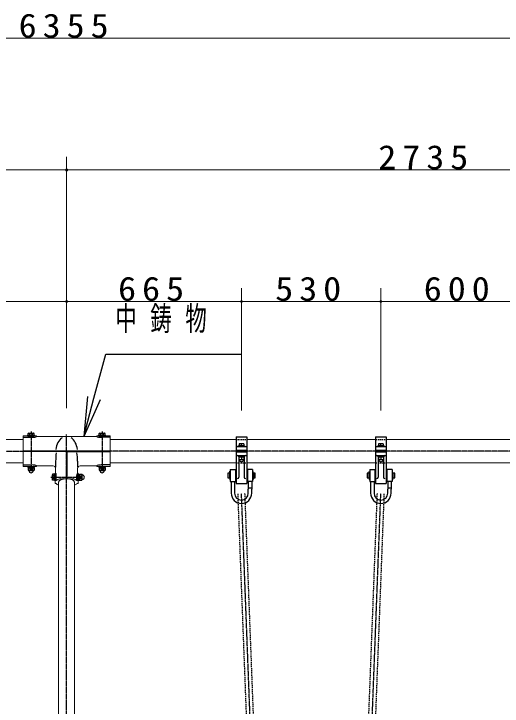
# Model space of a CAD drawing. Units: millimetres at full size. Extents: x -35408 to 0, y -49934 to 13350.
# Drawn here: x -14981 to -13124, y 4431 to 7062 of the extents above; entities that cross this region are included whole.
import ezdxf

# ---------------------------------------------------------------- set-up
doc = ezdxf.new("R2010")
doc.units = ezdxf.units.MM
doc.linetypes.add('USER2', pattern=[6, 3, -1, 1, -1])
doc.linetypes.add('USER4', pattern=[8, 5, -3])
doc.layers.add('線', color=2, linetype='Continuous', lineweight=25)
doc.layers.add('補助', color=2, linetype='Continuous', lineweight=25)
doc.styles.add('ＭＳ ゴシック', font='')
doc.styles.get('ＭＳ ゴシック').set_extended_font_data('MS Gothic')

# ---------------------------------------------------------------- blocks, each defined once
blk = doc.blocks.new('dimension_origin')
at = {"color": 0, "linetype": 'Continuous', "lineweight": -2}
blk.add_circle((0, 0), 1.25, dxfattribs=at)

msp = doc.modelspace()

# ---------------------------------------------------------------- linework, layer by layer
at = {"layer": '線', "color": 20, "linetype": 'USER2'}
for p, q in [((-14915, 5475), (-14915, 5325)), ((-14645, 5475), (-14645, 5325)), ((-14780, 2513.775), (-14780, 5463.25)), ((-17515, 5400), (-14780, 5400)), ((-12045, 5400), (-14780, 5400)), ((-14840, 5300.944), (-14720, 5300.944)), ((-14044.76, 3412.005), (-14115, 5239.95)), ((-13655.24, 3412.005), (-13585, 5239.95))]:
    msp.add_line(p, q, dxfattribs=at)
at = {"layer": '線', "color": 7, "lineweight": 13}
for p, q in [((-14895, 5458.3), (-14945, 5458.3)), ((-14945, 5458.3), (-14945, 5401.05)), ((-14895, 5458.3), (-14895, 5456.05)), ((-14665, 5456.05), (-14895, 5456.05)), ((-14665, 5458.3), (-14665, 5456.05)), ((-14665, 5458.3), (-14615, 5458.3)), ((-14615, 5458.3), (-14615, 5401.05)), ((-15425, 5444.55), (-14945, 5444.55)), ((-14135, 5444.55), (-14615, 5444.55)), ((-13605, 5444.55), (-14095, 5444.55)), ((-13005, 5444.55), (-13565, 5444.55)), ((-14945, 5398.95), (-14945, 5341.7)), ((-14615, 5398.95), (-14615, 5341.7)), ((-15425, 5355.45), (-14945, 5355.45)), ((-14895, 5341.7), (-14945, 5341.7)), ((-14895, 5343.95), (-14895, 5341.7)), ((-14834, 5343.95), (-14895, 5343.95)), ((-14831.75, 5343.95), (-14834, 5343.95)), ((-14728.25, 5343.95), (-14726, 5343.95)), ((-14726, 5343.95), (-14665, 5343.95)), ((-14665, 5343.95), (-14665, 5341.7)), ((-14665, 5341.7), (-14615, 5341.7)), ((-14135, 5355.45), (-14615, 5355.45)), ((-13605, 5355.45), (-14095, 5355.45)), ((-13005, 5355.45), (-13565, 5355.45)), ((-14823.75, 5315.944), (-14821.75, 5315.944)), ((-14823.75, 5315.944), (-14823.75, 5288.395)), ((-14821.75, 5333.95), (-14821.75, 5315.944)), ((-14738.351, 5315.944), (-14736.25, 5315.944)), ((-14738.25, 5333.95), (-14738.25, 5315.944)), ((-14736.25, 5315.944), (-14736.25, 5288.395)), ((-14819.114, 5288.395), (-14823.75, 5288.395)), ((-14823.75, 5288.395), (-14823.75, 5276.673)), ((-14740.886, 5288.395), (-14736.25, 5288.395)), ((-14736.25, 5288.395), (-14736.25, 5276.673)), ((-14819.114, 5276.673), (-14823.75, 5276.673)), ((-14810.25, 2511.974), (-14810.25, 5282.534)), ((-14749.75, 2511.974), (-14749.75, 5282.534)), ((-14740.886, 5276.673), (-14736.25, 5276.673))]:
    msp.add_line(p, q, dxfattribs=at)
at = {"layer": '線'}
for p, q in [((-14945, 5452.509), (-14915, 5452.509)), ((-14927, 5460.8), (-14903, 5460.8)), ((-14927, 5458.3), (-14927, 5460.8)), ((-14927, 5458.3), (-14903, 5458.3)), ((-14925.97, 5467.663), (-14924, 5468.8)), ((-14925.97, 5460.8), (-14925.97, 5467.663)), ((-14925.97, 5460.8), (-14904.03, 5460.8)), ((-14924, 5468.8), (-14906, 5468.8)), ((-14920.485, 5460.8), (-14920.485, 5467.663)), ((-14909.515, 5460.8), (-14909.515, 5467.663)), ((-14904.03, 5467.663), (-14906, 5468.8)), ((-14904.03, 5460.8), (-14904.03, 5467.663)), ((-14903, 5460.8), (-14903, 5458.3)), ((-14657, 5460.8), (-14633, 5460.8)), ((-14657, 5458.3), (-14657, 5460.8)), ((-14657, 5458.3), (-14633, 5458.3)), ((-14655.97, 5467.663), (-14654, 5468.8)), ((-14655.97, 5460.8), (-14655.97, 5467.663)), ((-14655.97, 5460.8), (-14634.03, 5460.8)), ((-14654, 5468.8), (-14636, 5468.8)), ((-14650.485, 5460.8), (-14650.485, 5467.663)), ((-14615, 5452.509), (-14645, 5452.509)), ((-14639.515, 5460.8), (-14639.515, 5467.663)), ((-14634.03, 5467.663), (-14636, 5468.8)), ((-14634.03, 5460.8), (-14634.03, 5467.663)), ((-14633, 5460.8), (-14633, 5458.3)), ((-14135, 5454.55), (-14095, 5454.55)), ((-14135, 5454.55), (-14135, 5277.45)), ((-14095, 5454.55), (-14095, 5277.45)), ((-13605, 5454.55), (-13565, 5454.55)), ((-13605, 5454.55), (-13605, 5277.45)), ((-13565, 5454.55), (-13565, 5277.45)), ((-14127, 5420.55), (-14103, 5420.55)), ((-14127, 5418.05), (-14127, 5420.55)), ((-14124, 5427.55), (-14123.5, 5428.05)), ((-14124, 5427.55), (-14124, 5420.55)), ((-14106, 5420.55), (-14124, 5420.55)), ((-14106.5, 5428.05), (-14123.5, 5428.05)), ((-14115, 5420.55), (-14115, 5426.913)), ((-14106, 5427.55), (-14106.5, 5428.05)), ((-14106, 5427.55), (-14106, 5420.55)), ((-14103, 5420.55), (-14103, 5418.05)), ((-13597, 5420.55), (-13573, 5420.55)), ((-13597, 5418.05), (-13597, 5420.55)), ((-13594, 5427.55), (-13593.5, 5428.05)), ((-13594, 5427.55), (-13594, 5420.55)), ((-13576, 5420.55), (-13594, 5420.55)), ((-13576.5, 5428.05), (-13593.5, 5428.05)), ((-13585, 5420.55), (-13585, 5426.913)), ((-13576, 5427.55), (-13576.5, 5428.05)), ((-13576, 5427.55), (-13576, 5420.55)), ((-13573, 5420.55), (-13573, 5418.05)), ((-14945, 5401.05), (-14615, 5401.05)), ((-14783, 5398.95), (-14945, 5398.95)), ((-14781, 5396.95), (-14781, 5295.169)), ((-14779, 5396.95), (-14779, 5295.169)), ((-14777, 5398.95), (-14615, 5398.95)), ((-14135, 5418.05), (-14095, 5418.05)), ((-14135, 5404.05), (-14095, 5404.05)), ((-14135, 5397.95), (-14095, 5397.95)), ((-14127, 5418.05), (-14103, 5418.05)), ((-14121, 5404.05), (-14121, 5397.95)), ((-14109, 5404.05), (-14109, 5397.95)), ((-13605, 5418.05), (-13565, 5418.05)), ((-13605, 5404.05), (-13565, 5404.05)), ((-13605, 5397.95), (-13565, 5397.95)), ((-13597, 5418.05), (-13573, 5418.05)), ((-13591, 5404.05), (-13591, 5397.95)), ((-13579, 5404.05), (-13579, 5397.95)), ((-14135, 5383.95), (-14095, 5383.95)), ((-14127, 5383.95), (-14103, 5383.95)), ((-14127, 5381.45), (-14127, 5383.95)), ((-14127, 5381.45), (-14103, 5381.45)), ((-14125.75, 5381.45), (-14104.25, 5381.45)), ((-14125.75, 5381.45), (-14125.75, 5378.45)), ((-14125.75, 5378.45), (-14104.25, 5378.45)), ((-14125, 5378.95), (-14125, 5300.745)), ((-14124.5, 5378.45), (-14124.5, 5368.739)), ((-14124.5, 5378.45), (-14105.5, 5378.45)), ((-14124.5, 5368.739), (-14124, 5368.45)), ((-14124, 5368.45), (-14106, 5368.45)), ((-14123, 5367.95), (-14123, 5368.45)), ((-14115.167, 5378.45), (-14115.971, 5381.45)), ((-14115, 5378.45), (-14115, 5369.587)), ((-14114.029, 5378.45), (-14114.833, 5381.45)), ((-14107, 5367.95), (-14107, 5368.45)), ((-14105.5, 5368.739), (-14106, 5368.45)), ((-14105.5, 5378.45), (-14105.5, 5368.739)), ((-14105, 5378.95), (-14105, 5300.745)), ((-14104.25, 5381.45), (-14104.25, 5378.45)), ((-14103, 5383.95), (-14103, 5381.45)), ((-13605, 5383.95), (-13565, 5383.95)), ((-13597, 5383.95), (-13573, 5383.95)), ((-13597, 5381.45), (-13597, 5383.95)), ((-13597, 5381.45), (-13573, 5381.45)), ((-13595.75, 5381.45), (-13574.25, 5381.45)), ((-13595.75, 5381.45), (-13595.75, 5378.45)), ((-13595.75, 5378.45), (-13574.25, 5378.45)), ((-13595, 5378.95), (-13595, 5300.745)), ((-13594.5, 5378.45), (-13594.5, 5368.739)), ((-13594.5, 5378.45), (-13575.5, 5378.45)), ((-13594.5, 5368.739), (-13594, 5368.45)), ((-13594, 5368.45), (-13576, 5368.45)), ((-13593, 5367.95), (-13593, 5368.45)), ((-13585.167, 5378.45), (-13585.971, 5381.45)), ((-13585, 5378.45), (-13585, 5369.587)), ((-13584.029, 5378.45), (-13584.833, 5381.45)), ((-13577, 5367.95), (-13577, 5368.45)), ((-13575.5, 5368.739), (-13576, 5368.45)), ((-13575.5, 5378.45), (-13575.5, 5368.739)), ((-13575, 5378.95), (-13575, 5300.745)), ((-13574.25, 5381.45), (-13574.25, 5378.45)), ((-13573, 5383.95), (-13573, 5381.45)), ((-14945, 5347.491), (-14915, 5347.491)), ((-14927, 5341.7), (-14903, 5341.7)), ((-14927, 5339.2), (-14927, 5341.7)), ((-14903, 5341.7), (-14903, 5339.2)), ((-14821.75, 5361.934), (-14821.75, 5338.95)), ((-14738.25, 5361.934), (-14738.25, 5338.95)), ((-14657, 5341.7), (-14633, 5341.7)), ((-14657, 5339.2), (-14657, 5341.7)), ((-14615, 5347.491), (-14645, 5347.491)), ((-14633, 5341.7), (-14633, 5339.2)), ((-14927, 5339.2), (-14903, 5339.2)), ((-14925.97, 5336.2), (-14904.03, 5336.2)), ((-14925.97, 5336.2), (-14925.97, 5327.337)), ((-14925.97, 5327.337), (-14924, 5326.2)), ((-14925.75, 5339.2), (-14904.25, 5339.2)), ((-14925.75, 5339.2), (-14925.75, 5336.2)), ((-14925.75, 5336.2), (-14904.25, 5336.2)), ((-14924, 5326.2), (-14906, 5326.2)), ((-14923, 5325.7), (-14923, 5326.2)), ((-14920.485, 5336.2), (-14920.485, 5327.337)), ((-14915.167, 5336.2), (-14915.971, 5339.2)), ((-14914.029, 5336.2), (-14914.833, 5339.2)), ((-14909.515, 5336.2), (-14909.515, 5327.337)), ((-14907, 5325.7), (-14907, 5326.2)), ((-14904.03, 5327.337), (-14906, 5326.2)), ((-14904.25, 5339.2), (-14904.25, 5336.2)), ((-14904.03, 5336.2), (-14904.03, 5327.337)), ((-14657, 5339.2), (-14633, 5339.2)), ((-14655.97, 5336.2), (-14634.03, 5336.2)), ((-14655.97, 5336.2), (-14655.97, 5327.337)), ((-14655.97, 5327.337), (-14654, 5326.2)), ((-14655.75, 5339.2), (-14634.25, 5339.2)), ((-14655.75, 5339.2), (-14655.75, 5336.2)), ((-14655.75, 5336.2), (-14634.25, 5336.2)), ((-14654, 5326.2), (-14636, 5326.2)), ((-14653, 5325.7), (-14653, 5326.2)), ((-14650.485, 5336.2), (-14650.485, 5327.337)), ((-14645.167, 5336.2), (-14645.971, 5339.2)), ((-14644.029, 5336.2), (-14644.833, 5339.2)), ((-14639.515, 5336.2), (-14639.515, 5327.337)), ((-14637, 5325.7), (-14637, 5326.2)), ((-14634.03, 5327.337), (-14636, 5326.2)), ((-14634.25, 5339.2), (-14634.25, 5336.2)), ((-14634.03, 5336.2), (-14634.03, 5327.337)), ((-14160.259, 5315.95), (-14167.5, 5315.95)), ((-14167.5, 5315.95), (-14167.5, 5298.95)), ((-14160.258, 5315.931), (-14158.724, 5323.302)), ((-14160.258, 5315.931), (-14160.258, 5298.969)), ((-14158.724, 5323.302), (-14157.5, 5323.048)), ((-14157.5, 5329.95), (-14137.5, 5329.95)), ((-14157.5, 5329.95), (-14157.5, 5284.95)), ((-14157.5, 5323.048), (-14157.5, 5291.852)), ((-14137.5, 5329.95), (-14137.5, 5284.95)), ((-14135, 5315.95), (-14137.5, 5315.95)), ((-14092.5, 5315.95), (-14095.011, 5315.95)), ((-14072.5, 5329.95), (-14092.5, 5329.95)), ((-14092.5, 5329.95), (-14092.5, 5284.95)), ((-14072.5, 5329.95), (-14072.5, 5284.95)), ((-14071.276, 5323.302), (-14072.5, 5323.048)), ((-14072.5, 5323.048), (-14072.5, 5291.852)), ((-14069.742, 5315.931), (-14071.276, 5323.302)), ((-14062.5, 5315.95), (-14069.744, 5315.95)), ((-14069.742, 5315.931), (-14069.742, 5298.969)), ((-14062.5, 5298.95), (-14062.5, 5315.95)), ((-13630.259, 5315.95), (-13637.5, 5315.95)), ((-13637.5, 5315.95), (-13637.5, 5298.95)), ((-13630.258, 5315.931), (-13628.724, 5323.302)), ((-13630.258, 5315.931), (-13630.258, 5298.969)), ((-13628.724, 5323.302), (-13627.5, 5323.048)), ((-13627.5, 5329.95), (-13607.5, 5329.95)), ((-13627.5, 5329.95), (-13627.5, 5284.95)), ((-13627.5, 5323.048), (-13627.5, 5291.852)), ((-13607.5, 5329.95), (-13607.5, 5284.95)), ((-13605, 5315.95), (-13607.5, 5315.95)), ((-13562.5, 5315.95), (-13565.011, 5315.95)), ((-13542.5, 5329.95), (-13562.5, 5329.95)), ((-13562.5, 5329.95), (-13562.5, 5284.95)), ((-13542.5, 5329.95), (-13542.5, 5284.95)), ((-13541.276, 5323.302), (-13542.5, 5323.048)), ((-13542.5, 5323.048), (-13542.5, 5291.852)), ((-13539.742, 5315.931), (-13541.276, 5323.302)), ((-13532.5, 5315.95), (-13539.744, 5315.95)), ((-13539.742, 5315.931), (-13539.742, 5298.969)), ((-13532.5, 5298.95), (-13532.5, 5315.95)), ((-14833.113, 5311.914), (-14834.25, 5309.944)), ((-14834.25, 5291.944), (-14834.25, 5309.944)), ((-14833.113, 5289.975), (-14834.25, 5291.944)), ((-14826.25, 5311.914), (-14833.113, 5311.914)), ((-14826.25, 5306.429), (-14833.113, 5306.429)), ((-14826.25, 5295.46), (-14833.113, 5295.46)), ((-14826.25, 5289.975), (-14833.113, 5289.975)), ((-14826.25, 5288.944), (-14826.25, 5312.944)), ((-14826.25, 5312.944), (-14823.75, 5312.944)), ((-14826.25, 5289.975), (-14826.25, 5311.914)), ((-14823.75, 5288.944), (-14826.25, 5288.944)), ((-14823.75, 5288.944), (-14823.75, 5312.944)), ((-14819.114, 5288.395), (-14819.114, 5306.805)), ((-14740.886, 5288.395), (-14740.886, 5306.805)), ((-14736.25, 5288.944), (-14736.25, 5312.944)), ((-14736.25, 5312.944), (-14733.75, 5312.944)), ((-14733.75, 5288.944), (-14736.25, 5288.944)), ((-14733.75, 5288.944), (-14733.75, 5312.944)), ((-14733.75, 5290.194), (-14733.75, 5311.694)), ((-14733.75, 5311.694), (-14730.75, 5311.694)), ((-14730.75, 5301.916), (-14733.75, 5301.112)), ((-14730.75, 5300.777), (-14733.75, 5299.973)), ((-14733.75, 5290.194), (-14730.75, 5290.194)), ((-14730.75, 5289.975), (-14730.75, 5311.914)), ((-14730.75, 5311.914), (-14721.887, 5311.914)), ((-14730.75, 5290.194), (-14730.75, 5311.694)), ((-14730.75, 5306.429), (-14721.887, 5306.429)), ((-14730.75, 5295.46), (-14721.887, 5295.46)), ((-14730.75, 5289.975), (-14721.887, 5289.975)), ((-14721.887, 5311.914), (-14720.75, 5309.944)), ((-14721.887, 5289.975), (-14720.75, 5291.944)), ((-14720.75, 5291.944), (-14720.75, 5309.944)), ((-14720.25, 5308.944), (-14720.75, 5308.944)), ((-14720.25, 5292.944), (-14720.75, 5292.944)), ((-14167.5, 5298.95), (-14160.259, 5298.95)), ((-14160.258, 5298.969), (-14158.724, 5291.598)), ((-14158.724, 5291.598), (-14157.5, 5291.852)), ((-14137.5, 5298.95), (-14135, 5298.95)), ((-14095.011, 5298.95), (-14092.5, 5298.95)), ((-14071.276, 5291.598), (-14072.5, 5291.852)), ((-14069.742, 5298.969), (-14071.276, 5291.598)), ((-14069.744, 5298.95), (-14062.5, 5298.95)), ((-13637.5, 5298.95), (-13630.259, 5298.95)), ((-13630.258, 5298.969), (-13628.724, 5291.598)), ((-13628.724, 5291.598), (-13627.5, 5291.852)), ((-13607.5, 5298.95), (-13605, 5298.95)), ((-13565.011, 5298.95), (-13562.5, 5298.95)), ((-13541.276, 5291.598), (-13542.5, 5291.852)), ((-13539.742, 5298.969), (-13541.276, 5291.598)), ((-13539.744, 5298.95), (-13532.5, 5298.95)), ((-14157.5, 5284.95), (-14137.5, 5284.95)), ((-14154, 5284.95), (-14154, 5239.95)), ((-14141, 5284.95), (-14141, 5239.95)), ((-14135, 5277.45), (-14095, 5277.45)), ((-14072.5, 5284.95), (-14092.5, 5284.95)), ((-14089, 5284.95), (-14089, 5255.95)), ((-14076, 5284.95), (-14076, 5255.95)), ((-13627.5, 5284.95), (-13607.5, 5284.95)), ((-13624, 5284.95), (-13624, 5239.95)), ((-13611, 5284.95), (-13611, 5239.95)), ((-13605, 5277.45), (-13565, 5277.45)), ((-13542.5, 5284.95), (-13562.5, 5284.95)), ((-13559, 5284.95), (-13559, 5255.95)), ((-13546, 5284.95), (-13546, 5255.95)), ((-14089, 5259.95), (-14076, 5259.95)), ((-14089, 5239.95), (-14089, 5255.95)), ((-14076, 5239.95), (-14076, 5255.95)), ((-13559, 5259.95), (-13546, 5259.95)), ((-13559, 5239.95), (-13559, 5255.95)), ((-13546, 5239.95), (-13546, 5255.95))]:
    msp.add_line(p, q, dxfattribs=at)
at = {"layer": '線', "color": 4, "linetype": 'USER4'}
for p, q in [((-14135, 5444.55), (-14095, 5444.55)), ((-13605, 5444.55), (-13565, 5444.55)), ((-14135, 5355.45), (-14095, 5355.45)), ((-13605, 5355.45), (-13565, 5355.45)), ((-14058.576, 3426.485), (-14128.24, 5239.441)), ((-14032.095, 3427.503), (-14101.76, 5240.459)), ((-13667.905, 3427.503), (-13598.24, 5240.459)), ((-13641.424, 3426.485), (-13571.76, 5239.441))]:
    msp.add_line(p, q, dxfattribs=at)
at = {"layer": '線'}
for centre, radius, start, end in [((-14923.227, 5462.913), 5.485, 60.00001, 119.99999), ((-14915, 5455.004), 13.796, 66.57346, 113.42654), ((-14906.773, 5462.913), 5.485, 60.00001, 119.99999), ((-14653.227, 5462.913), 5.485, 60.00001, 119.99999), ((-14645, 5455.004), 13.796, 66.57346, 113.42654), ((-14636.773, 5462.913), 5.485, 60.00001, 119.99999), ((-14119.5, 5415.441), 12.323, 68.58229, 111.41755), ((-14110.5, 5415.441), 12.323, 68.58243, 111.41757), ((-13589.5, 5415.441), 12.323, 68.58229, 111.41755), ((-13580.5, 5415.441), 12.323, 68.58243, 111.41757), ((-14783, 5396.95), 2, 0, 90), ((-14777, 5396.95), 2, 90, 180), ((-14130, 5378.95), 5, 0, 90), ((-14119.75, 5382.458), 13.72, 249.74445, 290.25555), ((-14115, 5367.95), 8, 180, 0), ((-14110.25, 5382.458), 13.72, 249.74445, 290.25555), ((-14100, 5378.95), 5, 90, 180), ((-13600, 5378.95), 5, 0, 90), ((-13589.75, 5382.458), 13.72, 249.74445, 290.25555), ((-13585, 5367.95), 8, 180, 0), ((-13580.25, 5382.458), 13.72, 249.74445, 290.25555), ((-13570, 5378.95), 5, 90, 180), ((-14923.227, 5332.087), 5.485, 240.00001, 299.99999), ((-14915, 5325.7), 8, 180, 0), ((-14915, 5339.996), 13.796, 246.57346, 293.42654), ((-14906.773, 5332.087), 5.485, 240.00001, 299.99999), ((-14653.227, 5332.087), 5.485, 240.00001, 299.99999), ((-14645, 5325.7), 8, 180, 0), ((-14645, 5339.996), 13.796, 246.57346, 293.42654), ((-14636.773, 5332.087), 5.485, 240.00001, 299.99999), ((-14820.454, 5300.944), 13.796, 156.57346, 203.42654), ((-14828.363, 5309.172), 5.485, 150.00001, 209.99999), ((-14828.363, 5292.717), 5.485, 150.00001, 209.99999), ((-14726.637, 5309.172), 5.485, 330.00001, 29.99999), ((-14734.546, 5300.944), 13.796, 336.57346, 23.42654), ((-14726.637, 5292.717), 5.485, 330.00001, 29.99999), ((-14720.25, 5300.944), 8, 270, 90), ((-14130, 5300.745), 5, 270, 0), ((-14100, 5300.745), 5, 180, 270), ((-13600, 5300.745), 5, 270, 0), ((-13570, 5300.745), 5, 180, 270), ((-14115, 5239.95), 39, 180, 0), ((-14115, 5239.95), 26, 180, 0), ((-13585, 5239.95), 39, 180, 0), ((-13585, 5239.95), 26, 180, 0)]:
    msp.add_arc(centre, radius, start, end, dxfattribs=at)
at = {"layer": '線', "color": 7, "lineweight": 13}
for centre, start, end in [((-14831.75, 5333.95), 0, 90), ((-14728.25, 5333.95), 90, 180)]:
    msp.add_arc(centre, 10, start, end, dxfattribs=at)
at = {"layer": '線'}
for centre, major_axis, ratio, start_param, end_param in [((-14915, 5456.05), (20, 0), 0.177056, 4.71238898, 6.28318531), ((-14780, 5397.8), (0, 58.25), 0.709451, 0.41735791, 1.4286876), ((-14780, 5397.8), (0, 58.25), 0.709451, 4.85449771, 5.86582739), ((-14645, 5456.05), (-20, 0), 0.177056, 6.28318531, 7.85398163), ((-14777.75, 5361.934), (0, 98.516), 0.446629, 1.23980388, 1.57079633), ((-14782.25, 5361.934), (0, 98.516), 0.446629, 4.71238898, 5.04338143), ((-14915, 5343.95), (20, 0), 0.177056, 6.28318531, 7.85398163), ((-14645, 5343.95), (-20, 0), 0.177056, 4.71238898, 6.28318531), ((-14821.75, 5306.805), (0, 9.139), 0.288407, 4.71238898, 6.28318531), ((-14738.25, 5306.805), (0, -9.146), 0.288195, 3.10325531, 4.71238898), ((-14777.75, 5282.534), (-32.5, 0), 0.390731, 4.8125564, 6.28318531), ((-14782.25, 5282.534), (-32.5, 0), 0.390731, 3.14159265, 4.61222156)]:
    msp.add_ellipse(centre, major_axis=major_axis, ratio=ratio, start_param=start_param, end_param=end_param, dxfattribs=at)
at = {"layer": '線', "color": 7, "lineweight": 13}
for centre, start_param, end_param in [((-14777.75, 5282.534), 4.78631995, 5.93530156), ((-14782.25, 5282.534), 3.4894764, 4.63845801), ((-14777.75, 5282.534), 0.34788375, 0.7397511), ((-14782.25, 5282.534), 2.40184155, 2.79370891)]:
    msp.add_ellipse(centre, major_axis=(-44, 0), ratio=0.390731, start_param=start_param, end_param=end_param, dxfattribs=at)
at = {"layer": '補助', "lineweight": 13}
for p, q in [((-17957.714, 6968.8), (-11602.286, 6968.8)), ((-14780, 5563.25), (-14780, 6518.8)), ((-14780, 5563.25), (-14780, 6518.8)), ((-17515, 6468.8), (-14780, 6468.8)), ((-14780, 6468.8), (-12045, 6468.8)), ((-14780, 5563.25), (-14780, 6018.8)), ((-14780, 5563.25), (-14780, 6018.8)), ((-14115, 5554.55), (-14115, 6018.8)), ((-14115, 5554.55), (-14115, 6018.8)), ((-13585, 5554.55), (-13585, 6018.8)), ((-13585, 5554.55), (-13585, 6018.8)), ((-15445, 5968.8), (-14780, 5968.8)), ((-14780, 5968.8), (-14115, 5968.8)), ((-14115, 5968.8), (-13585, 5968.8)), ((-13585, 5968.8), (-12985, 5968.8))]:
    msp.add_line(p, q, dxfattribs=at)
at = {"layer": '補助'}
for p, q in [((-14676.177, 5600.939), (-14631.199, 5768.8)), ((-14631.199, 5768.8), (-14581.199, 5768.8)), ((-14581.199, 5768.8), (-14117.888, 5768.8)), ((-14700.325, 5607.409), (-14715, 5456.05)), ((-14715, 5456.05), (-14676.177, 5600.939)), ((-14652.029, 5594.468), (-14715, 5456.05))]:
    msp.add_line(p, q, dxfattribs=at)

# ---------------------------------------------------------------- block references
at = {"layer": '補助', "lineweight": 13, "xscale": 3.33, "yscale": 3.33, "rotation": 180}
for p in [(-14780, 6468.8), (-14780, 5968.8), (-14115, 5968.8), (-13585, 5968.8)]:
    msp.add_blockref('dimension_origin', p, dxfattribs=at)
at = {"layer": '補助', "lineweight": 13, "xscale": 3.33, "yscale": 3.33}
for p in [(-14780, 6468.8), (-14780, 5968.8), (-14115, 5968.8), (-13585, 5968.8)]:
    msp.add_blockref('dimension_origin', p, dxfattribs=at)

# ---------------------------------------------------------------- texts
at = {"layer": '補助', "char_height": 91.64, "style": 'ＭＳ ゴシック'}
for s, insert, attachment_point in [('\\T1.33;\\W1.1;6355', (-14780, 6969.8), 8), ('\\T1.33;\\W1.1;2735', (-13412.5, 6469.8), 8), ('\\T1.33;\\W1.1;665', (-14447.5, 5969.8), 8), ('\\T1.33;\\W1.1;530', (-13850, 5969.8), 8), ('\\T1.33;\\W1.1;600', (-13285, 5969.8), 8), ('\\T1.64;\\W0.65;中鋳物', (-14594.949, 5950.05), 1)]:
    msp.add_mtext(s, dxfattribs=dict(at, insert=insert, attachment_point=attachment_point))

doc.saveas('drawing.dxf')
